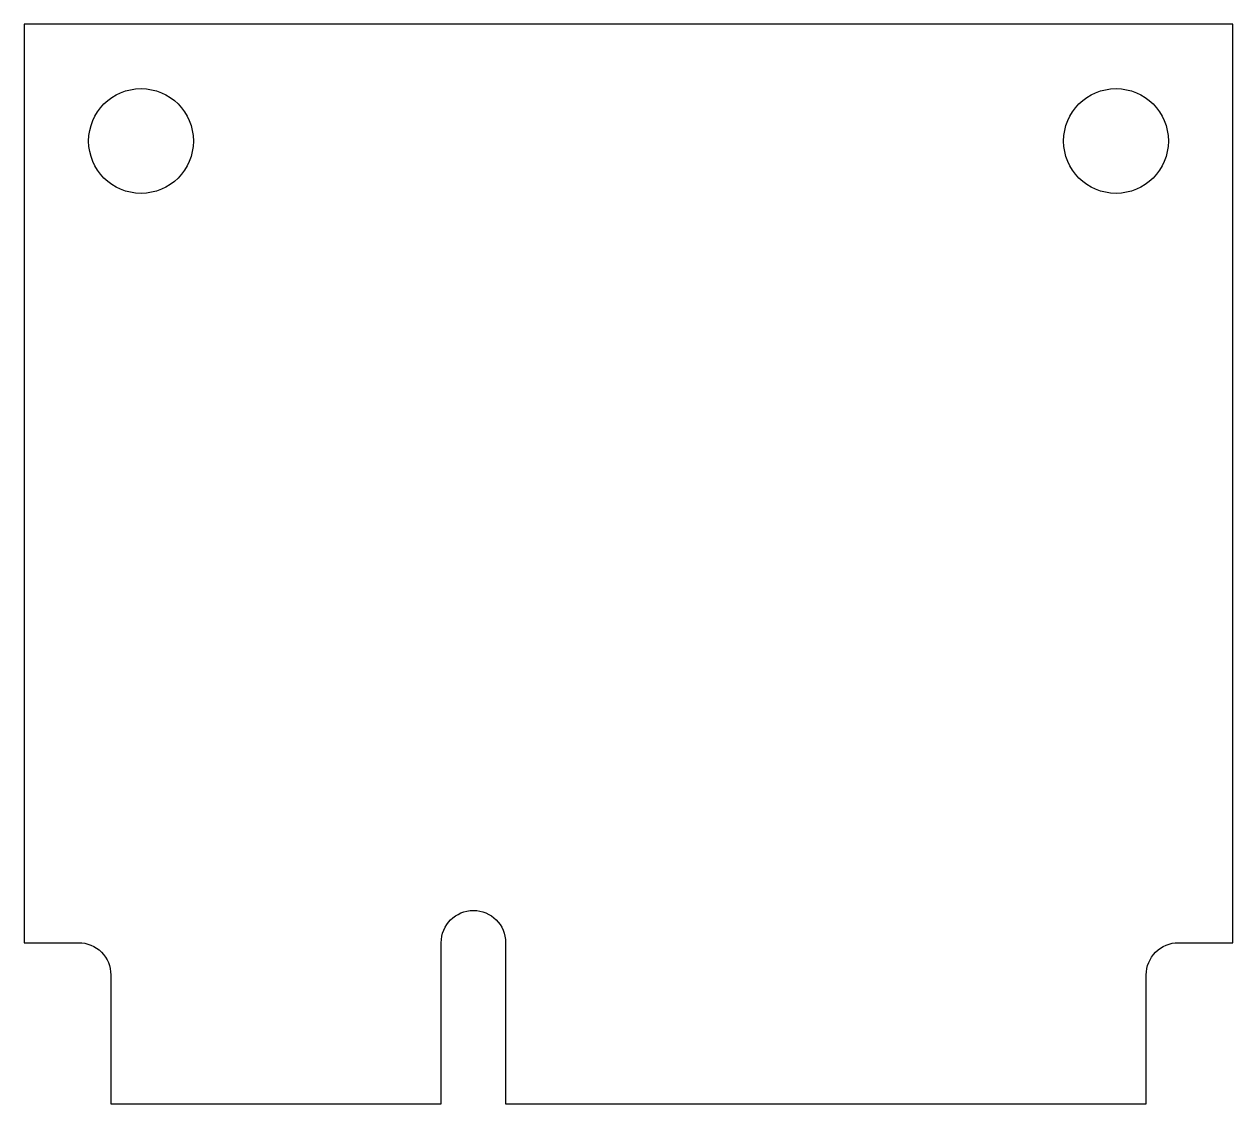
# Model space of a CAD drawing. Header units: millimetres. Extents: x 0.2 to 30.2, y 0 to 26.8.
import ezdxf

# ---------------------------------------------------------------- set-up
doc = ezdxf.new("R2010")
doc.units = ezdxf.units.MM

msp = doc.modelspace()

# ---------------------------------------------------------------- linework, layer by layer
msp.add_lwpolyline([(2.346, 0), (10.546, 0), (10.546, 4, -1), (12.146, 4), (12.146, 0), (28.046, 0), (28.046, 3.2, -0.414214), (28.846, 4), (30.196, 4), (30.196, 26.8), (0.196, 26.8), (0.196, 4), (1.546, 4, -0.414214), (2.346, 3.2)], format="xyb", close=True)
for centre in [(3.096, 23.9), (27.296, 23.9)]:
    msp.add_circle(centre, 1.3)

doc.saveas('drawing.dxf')
